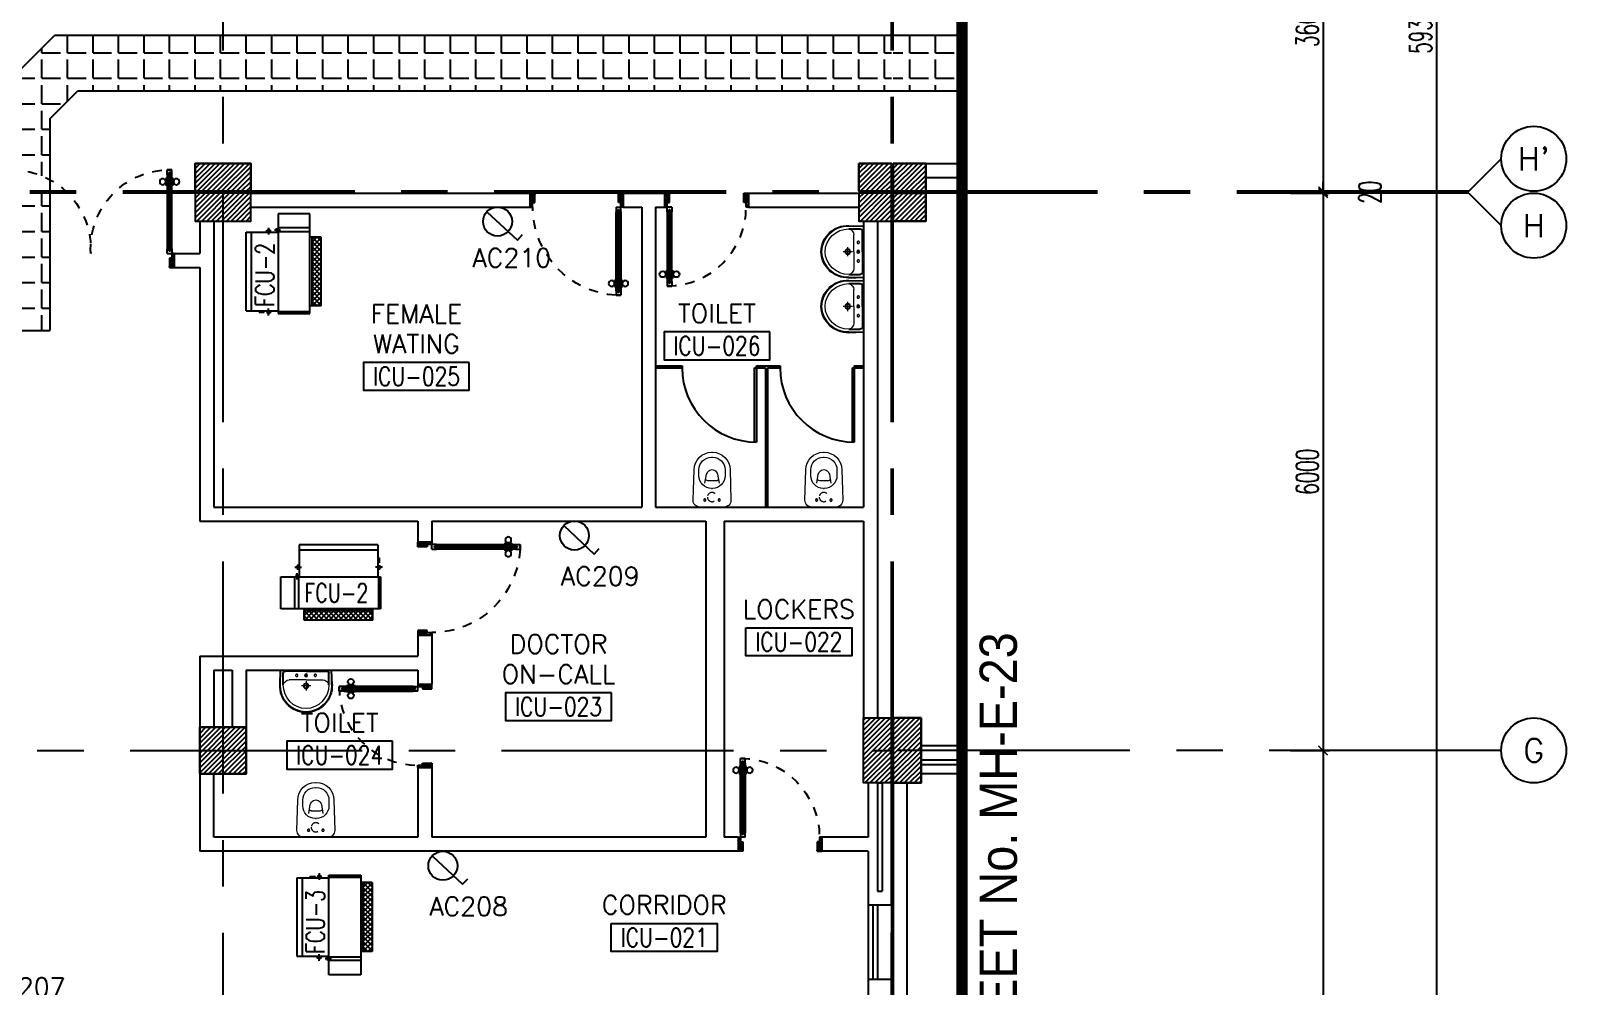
# Model space of a CAD drawing. Extents: x -0.4 to 91.9, y -1.1 to 78.4.
# Drawn here: x 75.32 to 91.86, y 24.81 to 35.1 of the extents above; entities that cross this region are included whole.
import ezdxf
from ezdxf.enums import TextEntityAlignment as Align

# ---------------------------------------------------------------- set-up
doc = ezdxf.new("R2010")
doc.units = 0
doc.header["$MEASUREMENT"] = 0
doc.header["$PDMODE"] = 34
for name, pattern in [('CENTER2', [1.125, 0.75, -0.125, 0.125, -0.125]), ('CENTERX2', [4, 2.5, -0.5, 0.5, -0.5]), ('DASHED', [0.75, 0.5, -0.25]), ('HIDDEN', [0.375, 0.25, -0.125]), ('HIDDEN2', [0.1875, 0.125, -0.0625])]:
    doc.linetypes.add(name, pattern=pattern)
doc.layers.get('0').update_dxf_attribs({"color": 11, "linetype": 'CONTINUOUS'})
doc.layers.get('DEFPOINTS').update_dxf_attribs({"color": 11, "linetype": 'CONTINUOUS'})
for name, color, linetype in [('AX-CR', 11, 'CONTINUOUS'), ('AX-DIM', 11, 'CONTINUOUS'), ('AX-TXT', 11, 'CONTINUOUS'), ('AXES', 11, 'CENTERX2'), ('COL', 11, 'CONTINUOUS'), ('DOOR', 11, 'CONTINUOUS'), ('E-SOCKETS', 4, 'CONTINUOUS'), ('E-TRAY', 2, 'CONTINUOUS'), ('ELEV', 11, 'CONTINUOUS'), ('FCU', 7, 'CONTINUOUS'), ('FIX', 11, 'CONTINUOUS'), ('HAT', 11, 'CONTINUOUS'), ('INSUL', 11, 'CONTINUOUS'), ('PART', 11, 'CONTINUOUS'), ('RM-BOX', 11, 'CONTINUOUS'), ('RM-NAME', 11, 'CONTINUOUS'), ('RM-NO', 11, 'CONTINUOUS'), ('ROOF', 11, 'CONTINUOUS'), ('TEXTN', 2, 'CONTINUOUS'), ('TXT1', 11, 'CONTINUOUS'), ('WALL', 11, 'CONTINUOUS'), ('WIN', 11, 'CONTINUOUS')]:
    doc.layers.add(name, color=color, linetype=linetype)
doc.styles.add('ROMANS', font='ROMANS.shx', dxfattribs={"width": 0.6})
doc.styles.add('TTXT', font='swisse.ttf', dxfattribs={"width": 0.6})
doc.dimstyles.new('STANDARD in', dxfattribs={"dimtxt": 0.24, "dimasz": 0.1, "dimexe": 0.07, "dimexo": 0.05, "dimgap": 0.05, "dimtad": 1, "dimdec": 0, "dimlfac": 1000, "dimzin": 0, "dimdsep": 46, "dimtxsty": 'ROMANS', "dimblk": 'ARCHTICK', "dimcen": 0.05, "dimdle": 0.05, "dimclrd": 7, "dimclre": 7, "dimclrt": 2, "dimadec": 0, "dimazin": 0, "dimtfac": 1, "dimtdec": 0, "dimtmove": 2, "dimatfit": 3, "dimldrblk": 'ARCHTICK', "dimfxl": 0, "dimtolj": 1, "dimtzin": 0, "dimarcsym": 0})

# ---------------------------------------------------------------- blocks, each defined once
blk = doc.blocks.new('RM1')
at = {"layer": 'RM-BOX'}
blk.add_lwpolyline([(570, -200), (-570, -200), (-570, -500), (570, -500)], close=True, dxfattribs=at)
at = {"layer": 'RM-NAME', "style": 'ROMANS'}
for tag, p in [('ROOMNAME1', (0, 324)), ('ROOMNAME2', (0, 0))]:
    blk.add_attdef(tag, text='', height=200, dxfattribs=at).set_placement(p, align=Align.MIDDLE)
at = {"layer": 'RM-NO', "style": 'ROMANS', "width": 0.8}
blk.add_attdef('ROOMNO', text='', height=200, dxfattribs=at).set_placement((0, -350), align=Align.MIDDLE)
blk = doc.blocks.new('_ARCHTICK')
at = {"color": 0, "linetype": 'ByBlock', "const_width": 0.15}
blk.add_lwpolyline([(-0.5, -0.5), (0.5, 0.5)], dxfattribs=at)
blk = doc.blocks.new('*D143')
at = {"layer": 'AX-DIM', "color": 7, "lineweight": -2, "ltscale": 0.3}
for p, q in [((90.46, 64.87), (90.46, 5.45)), ((88.617, 64.82), (90.53, 64.82)), ((86.18, 5.5), (90.53, 5.5))]:
    blk.add_line(p, q, dxfattribs=at)
at = {"layer": 'DEFPOINTS', "color": 0, "ltscale": 0.3}
for p in [(88.567, 64.82), (86.13, 5.5), (90.46, 5.5)]:
    blk.add_point(p, dxfattribs=at)
at = {"layer": 'AX-DIM', "color": 7, "lineweight": -2, "ltscale": 0.3, "xscale": 0.1, "yscale": 0.1, "zscale": 0.1}
for p, rotation in [((90.46, 64.82), 90), ((90.46, 5.5), 270)]:
    blk.add_blockref('_ARCHTICK', p, dxfattribs=dict(at, rotation=rotation))
at = {"layer": 'AX-DIM', "color": 2, "ltscale": 0.3, "insert": (90.29, 35.16), "char_height": 0.24, "attachment_point": 5, "rotation": 90, "style": 'ROMANS'}
blk.add_mtext('\\A1;59320', dxfattribs=at)
blk = doc.blocks.new('*D137')
at = {"layer": 'AX-DIM', "color": 7, "lineweight": -2, "ltscale": 0.3}
for p, q in [((88.89, 27.35), (89.31, 27.35)), ((89.24, 27.4), (89.24, 20.1)), ((88.89, 20.15), (89.31, 20.15))]:
    blk.add_line(p, q, dxfattribs=at)
at = {"layer": 'DEFPOINTS', "color": 0, "ltscale": 0.3}
for p in [(88.84, 27.35), (88.84, 20.15), (89.24, 20.15)]:
    blk.add_point(p, dxfattribs=at)
at = {"layer": 'AX-DIM', "color": 7, "lineweight": -2, "ltscale": 0.3, "xscale": 0.1, "yscale": 0.1, "zscale": 0.1}
for p, rotation in [((89.24, 27.35), 90), ((89.24, 20.15), 270)]:
    blk.add_blockref('_ARCHTICK', p, dxfattribs=dict(at, rotation=rotation))
at = {"layer": 'AX-DIM', "color": 2, "ltscale": 0.3, "insert": (89.07, 23.75), "char_height": 0.24, "attachment_point": 5, "rotation": 90, "style": 'ROMANS'}
blk.add_mtext('\\A1;7200', dxfattribs=at)
blk = doc.blocks.new('AXR')
at = {"layer": 'AX-CR'}
blk.add_circle((350, 0), 350, dxfattribs=at)
at = {"layer": 'AX-TXT', "style": 'ROMANS'}
blk.add_attdef('AX', text='', height=250, dxfattribs=at).set_placement((350, 0), align=Align.MIDDLE)
blk = doc.blocks.new('*D134')
at = {"layer": 'AX-DIM', "color": 7, "lineweight": -2, "ltscale": 0.3}
for p, q in [((88.89, 36.97), (89.31, 36.97)), ((89.24, 37.02), (89.24, 33.32)), ((88.89, 33.37), (89.31, 33.37))]:
    blk.add_line(p, q, dxfattribs=at)
at = {"layer": 'DEFPOINTS', "color": 0, "ltscale": 0.3}
for p in [(88.84, 36.97), (88.84, 33.37), (89.24, 33.37)]:
    blk.add_point(p, dxfattribs=at)
at = {"layer": 'AX-DIM', "color": 7, "lineweight": -2, "ltscale": 0.3, "xscale": 0.1, "yscale": 0.1, "zscale": 0.1}
for p, rotation in [((89.24, 36.97), 90), ((89.24, 33.37), 270)]:
    blk.add_blockref('_ARCHTICK', p, dxfattribs=dict(at, rotation=rotation))
at = {"layer": 'AX-DIM', "color": 2, "ltscale": 0.3, "insert": (89.07, 35.17), "char_height": 0.24, "attachment_point": 5, "rotation": 90, "style": 'ROMANS'}
blk.add_mtext('\\A1;3600', dxfattribs=at)
blk = doc.blocks.new('*D133')
at = {"layer": 'AX-DIM', "color": 7, "lineweight": -2, "ltscale": 0.3}
for p, q in [((89.241, 33.37), (89.241, 33.47)), ((88.891, 33.37), (89.311, 33.37)), ((88.891, 33.35), (89.311, 33.35)), ((89.241, 33.37), (89.241, 33.35)), ((89.241, 33.35), (89.241, 33.25))]:
    blk.add_line(p, q, dxfattribs=at)
at = {"layer": 'DEFPOINTS', "color": 0, "ltscale": 0.3}
for p in [(88.841, 33.37), (88.841, 33.35), (89.241, 33.35)]:
    blk.add_point(p, dxfattribs=at)
at = {"layer": 'AX-DIM', "color": 7, "lineweight": -2, "ltscale": 0.3, "xscale": 0.1, "yscale": 0.1, "zscale": 0.1}
for p, rotation in [((89.241, 33.37), 270), ((89.241, 33.35), 90)]:
    blk.add_blockref('_ARCHTICK', p, dxfattribs=dict(at, rotation=rotation))
at = {"layer": 'AX-DIM', "color": 2, "ltscale": 0.3, "insert": (89.746, 33.36), "char_height": 0.24, "attachment_point": 5, "rotation": 90, "style": 'ROMANS'}
blk.add_mtext('\\A1;20', dxfattribs=at)
blk = doc.blocks.new('*D132')
at = {"layer": 'AX-DIM', "color": 7, "lineweight": -2, "ltscale": 0.3}
for p, q in [((88.89, 33.35), (89.31, 33.35)), ((89.24, 33.4), (89.24, 27.3)), ((88.89, 27.35), (89.31, 27.35))]:
    blk.add_line(p, q, dxfattribs=at)
at = {"layer": 'DEFPOINTS', "color": 0, "ltscale": 0.3}
for p in [(88.84, 33.35), (88.84, 27.35), (89.24, 27.35)]:
    blk.add_point(p, dxfattribs=at)
at = {"layer": 'AX-DIM', "color": 7, "lineweight": -2, "ltscale": 0.3, "xscale": 0.1, "yscale": 0.1, "zscale": 0.1}
for p, rotation in [((89.24, 33.35), 90), ((89.24, 27.35), 270)]:
    blk.add_blockref('_ARCHTICK', p, dxfattribs=dict(at, rotation=rotation))
at = {"layer": 'AX-DIM', "color": 2, "ltscale": 0.3, "insert": (89.07, 30.35), "char_height": 0.24, "attachment_point": 5, "rotation": 90, "style": 'ROMANS'}
blk.add_mtext('\\A1;6000', dxfattribs=at)
blk = doc.blocks.new('A$C272A55A0')
at = {"layer": 'DOOR', "color": 0, "linetype": 'ByBlock'}
for p, q in [((0, 900), (0, 1050)), ((50, 1050), (0, 1050)), ((50, 950), (50, 1050)), ((1750, 950), (1750, 1050)), ((1750, 1050), (1800, 1050)), ((1800, 1050), (1800, 900)), ((0, 900), (25, 900)), ((25, 950), (50, 950)), ((25, 900), (25, 950)), ((75, 900), (25, 900)), ((25, 850), (25, 900)), ((42, 850), (25, 850)), ((58, 870), (42, 870)), ((42, 870), (42, 850)), ((58, 850), (58, 870)), ((75, 850), (58, 850)), ((75, 900), (75, 850)), ((1725, 900), (1775, 900)), ((1725, 900), (1725, 850)), ((1725, 850), (1742, 850)), ((1742, 870), (1758, 870)), ((1742, 850), (1742, 870)), ((1775, 950), (1750, 950)), ((1758, 870), (1758, 850)), ((1758, 850), (1775, 850)), ((1775, 900), (1775, 950)), ((1800, 900), (1775, 900)), ((1775, 850), (1775, 900)), ((1725, 173), (1718, 173)), ((1718, 173), (1718, 83)), ((1775, 173), (1782, 173)), ((1782, 173), (1782, 83)), ((25, 50), (42, 50)), ((25, 50), (25, 0)), ((25, 0), (75, 0)), ((75, 0), (25, 0)), ((42, 50), (42, 30)), ((42, 30), (58, 30)), ((58, 50), (75, 50)), ((58, 50), (58, 30)), ((75, 50), (75, 0)), ((1718, 160), (1709, 160)), ((1709, 95), (1709, 160)), ((1718, 95), (1709, 95)), ((1718, 95), (1718, 160)), ((1725, 83), (1718, 83)), ((1742, 50), (1725, 50)), ((1725, 50), (1725, 0)), ((1775, 0), (1725, 0)), ((1725, 0), (1775, 0)), ((1742, 50), (1742, 30)), ((1758, 30), (1742, 30)), ((1775, 50), (1758, 50)), ((1758, 50), (1758, 30)), ((1775, 83), (1782, 83)), ((1775, 50), (1775, 0)), ((1782, 160), (1791, 160)), ((1782, 95), (1782, 160)), ((1782, 95), (1791, 95)), ((1791, 95), (1791, 160))]:
    blk.add_line(p, q, dxfattribs=at)
at = {"layer": 'DOOR', "color": 9, "linetype": 'ByBlock'}
for p, q in [((50, 1050), (0, 1010)), ((50, 1050), (0, 937)), ((50, 1050), (37, 950)), ((1750, 1050), (1800, 1010)), ((1750, 1050), (1800, 937)), ((1750, 1050), (1763, 950))]:
    blk.add_line(p, q, dxfattribs=at)
at = {"layer": 'DOOR', "linetype": 'ByBlock'}
for p, q in [((25, 850), (25, 50)), ((42, 850), (42, 50)), ((58, 850), (58, 50)), ((75, 50), (75, 850)), ((1725, 50), (1725, 850)), ((1742, 850), (1742, 50)), ((1758, 850), (1758, 50)), ((1775, 850), (1775, 50))]:
    blk.add_line(p, q, dxfattribs=at)
at = {"layer": 'DOOR', "color": 0, "linetype": 'ByBlock'}
for centre in [(1676, 128), (1824, 128)]:
    blk.add_circle(centre, 32.4, dxfattribs=at)
at = {"layer": 'DOOR', "color": 9, "linetype": 'ByBlock'}
for centre, radius, start, end in [((50, 1050), 54.4, 203.2074, 270), ((50, 1050), 74.4, 227.7764, 270), ((50, 1050), 34.4, 180, 270), ((50, 1050), 14.4, 180, 270), ((1750, 1050), 14.4, 270, 0), ((1750, 1050), 34.4, 270, 0), ((1750, 1050), 54.4, 270, 336.7926), ((1750, 1050), 74.4, 270, 312.2236), ((50, 1050), 94.4, 238.0182, 270), ((50, 1050), 114, 244.0838, 257.3774), ((50, 1050), 134, 248.1598, 259.28), ((50, 1050), 154, 251.1053, 256.2858), ((1750, 1050), 94.4, 270, 301.9818), ((1750, 1050), 114, 282.6226, 295.9162), ((1750, 1050), 134, 280.72, 291.8402), ((1750, 1050), 154, 283.7142, 288.8947)]:
    blk.add_arc(centre, radius, start, end, dxfattribs=at)
at = {"layer": 'DOOR', "linetype": 'HIDDEN', "ltscale": 0.5}
for centre, start, end in [((50, 851), 268.3174, 3.2965), ((1750, 851), 176.7035, 271.6826)]:
    blk.add_arc(centre, 851, start, end, dxfattribs=at)
at = {"layer": 'WALL', "linetype": 'ByBlock'}
blk.add_line((1800, 900), (1800, 1050), dxfattribs=at)
blk = doc.blocks.new('DOOR90')
at = {"layer": 'DOOR', "color": 0, "linetype": 'ByBlock'}
for p, q in [((-150, 0), (-150, -25)), ((-150, 0), (0, 0)), ((0, -50), (0, 0)), ((-1000, -25), (-1000, -75)), ((-1000, -75), (-1000, -25)), ((-950, -25), (-1000, -25)), ((-950, -75), (-1000, -75)), ((-970, -42), (-970, -58)), ((-950, -42), (-970, -42)), ((-950, -58), (-970, -58)), ((-950, -25), (-950, -42)), ((-950, -58), (-950, -75)), ((-918, -25), (-918, -18)), ((-828, -18), (-918, -18)), ((-918, -75), (-918, -82)), ((-828, -82), (-918, -82)), ((-905, -18), (-905, -9)), ((-905, -9), (-840, -9)), ((-905, -18), (-840, -18)), ((-905, -82), (-905, -91)), ((-905, -82), (-840, -82)), ((-905, -91), (-840, -91)), ((-840, -18), (-840, -9)), ((-840, -82), (-840, -91)), ((-828, -25), (-828, -18)), ((-828, -75), (-828, -82)), ((-200, -42), (-200, -25)), ((-200, -25), (-150, -25)), ((-180, -42), (-200, -42)), ((-200, -75), (-200, -58)), ((-200, -58), (-180, -58)), ((-150, -75), (-200, -75)), ((-180, -58), (-180, -42)), ((-150, -75), (-150, -25)), ((-150, -25), (-100, -25)), ((-100, -25), (-100, -50)), ((-100, -50), (0, -50)), ((-150, -900), (-150, -875)), ((-150, -875), (-100, -875)), ((0, -900), (-150, -900)), ((-150, -900), (0, -900)), ((-100, -850), (0, -850)), ((-100, -875), (-100, -850)), ((0, -850), (0, -900))]:
    blk.add_line(p, q, dxfattribs=at)
at = {"layer": 'DOOR', "color": 9, "linetype": 'ByBlock'}
for p, q in [((0, -50), (-114, 0)), ((0, -50), (-40, 0)), ((0, -50), (-100, -37)), ((0, -850), (-114, -900)), ((0, -850), (-100, -863)), ((0, -850), (-40, -900))]:
    blk.add_line(p, q, dxfattribs=at)
at = {"layer": 'DOOR', "linetype": 'ByBlock'}
for p, q in [((-200, -25), (-950, -25)), ((-200, -42), (-950, -42)), ((-200, -58), (-950, -58)), ((-950, -75), (-200, -75))]:
    blk.add_line(p, q, dxfattribs=at)
at = {"layer": 'DOOR', "color": 0, "linetype": 'ByBlock'}
for centre in [(-873, 24), (-873, -124)]:
    blk.add_circle(centre, 32.4, dxfattribs=at)
at = {"layer": 'DOOR', "color": 9, "linetype": 'ByBlock'}
for centre, radius, start, end in [((0, -50), 154, 161.1053, 166.2858), ((0, -50), 134, 158.1598, 169.28), ((0, -50), 94.4, 148.0182, 180), ((0, -50), 74.4, 137.7764, 180), ((0, -50), 114, 154.0838, 167.3774), ((0, -50), 54.4, 113.2074, 180), ((0, -50), 34.4, 90, 180), ((0, -50), 14.4, 90, 180), ((0, -850), 154, 193.7142, 198.8947), ((0, -850), 134, 190.72, 201.8402), ((0, -850), 94.4, 180, 211.9818), ((0, -850), 74.4, 180, 222.2236), ((0, -850), 54.4, 180, 246.7926), ((0, -850), 34.4, 180, 270), ((0, -850), 14.4, 180, 270)]:
    blk.add_arc(centre, radius, start, end, dxfattribs=at)
at = {"layer": 'DOOR', "linetype": 'HIDDEN', "ltscale": 0.5}
blk.add_arc((-150, -25), 850, 180, 270, dxfattribs=at)
blk = doc.blocks.new('*X28')
at = {"color": 0}
for p, q in [((215909, 139859), (216399, 140350)), ((215909, 139912), (216346, 140350)), ((215909, 139965), (216293, 140350)), ((215909, 140018), (216240, 140350)), ((215909, 140071), (216187, 140350)), ((215909, 140124), (216134, 140350)), ((215909, 140177), (216081, 140350)), ((215909, 140230), (216028, 140350)), ((215909, 140283), (215975, 140350)), ((215909, 140337), (215922, 140350)), ((215952, 139850), (216409, 140306)), ((216005, 139850), (216409, 140253)), ((216058, 139850), (216409, 140200)), ((216111, 139850), (216409, 140147)), ((216164, 139850), (216409, 140094)), ((216217, 139850), (216409, 140041)), ((216270, 139850), (216409, 139988)), ((216323, 139850), (216409, 139935)), ((216376, 139850), (216409, 139882))]:
    blk.add_line(p, q, dxfattribs=at)
blk = doc.blocks.new('COL50')
at = {"layer": 'COL'}
blk.add_lwpolyline([(-250, 250), (-250, -250), (250, -250), (250, 250)], close=True, dxfattribs=at)
blk = doc.blocks.new('C5')
at = {"layer": 'HAT', "linetype": 'ByBlock'}
h = blk.add_hatch(dxfattribs=at)
h.set_pattern_fill('ANSI31', color=256, scale=300, style=0)
h.set_pattern_definition([(45, (-223356.182, -51411.005), (-26.516504, 26.516504), [])])
h.paths.add_polyline_path([(300, 300), (0, 300), (0, 0), (300, 0)])
h.paths.add_polyline_path([(600, 300), (300, 300), (300, 0), (600, 0)])
at = {"layer": 'COL'}
blk.add_lwpolyline([(600, 300), (0, 300), (0, 0), (600, 0)], close=True, dxfattribs=at)
blk = doc.blocks.new('C7')
at = {"layer": 'HAT'}
h = blk.add_hatch(dxfattribs=at)
h.set_pattern_fill('ANSI31', color=256, scale=300, style=0)
h.set_pattern_definition([(45, (-248876.182, -51411.005), (-26.5165043, 26.5165043), [])])
h.paths.add_polyline_path([(350, 300), (250, 300), (0, 300), (0, 0), (350, 0)])
at = {"layer": 'COL'}
blk.add_lwpolyline([(0, 300), (0, 0), (350, 0), (350, 300)], close=True, dxfattribs=at)
blk = doc.blocks.new('C11')
at = {"layer": 'HAT'}
h = blk.add_hatch(dxfattribs=at)
h.set_pattern_fill('ANSI31', color=256, scale=300, style=0)
h.set_pattern_definition([(45, (-248556.182, -75061.005), (-26.5165043, 26.5165043), [])])
h.paths.add_polyline_path([(300, 700), (0, 700), (0, 350), (300, 350)])
h.paths.add_polyline_path([(300, 350), (0, 350), (0, 0), (300, 0)])
at = {"layer": 'COL'}
blk.add_lwpolyline([(300, 700), (300, 0), (0, 0), (0, 700)], close=True, dxfattribs=at)
blk = doc.blocks.new('C11D')
at = {"layer": 'COL', "linetype": 'ByBlock'}
for p in [(-320, 0), (0, 0)]:
    blk.add_blockref('C11', p, dxfattribs=at)
blk = doc.blocks.new('LAV1')
at = {"layer": 'FIX', "linetype": 'ByBlock', "ltscale": 0.3}
for p, q in [((-280, 210), (-275, 50)), ((-245, 210), (-245, 85)), ((245, 210), (245, 85)), ((280, 210), (275, 50)), ((0, 60), (-220, 60)), ((0, 60), (220, 60))]:
    blk.add_line(p, q, dxfattribs=at)
at = {"layer": 'FIX', "linetype": 'Continuous', "lineweight": 20}
for p, q in [((-275, 210), (-275, 50)), ((275, 210), (275, 50)), ((0, 50), (-275, 50)), ((0, 50), (-252, 50)), ((0, 155), (-181, 155)), ((0, 155), (181, 155)), ((0, 50), (252, 50)), ((0, 50), (275, 50))]:
    blk.add_line(p, q, dxfattribs=at)
at = {"layer": 'FIX', "linetype": 'DASHED', "lineweight": 20, "ltscale": 0.05}
for p, q in [((50, 220), (-50, 220)), ((0, 170), (0, 270)), ((0, 170), (0, 270))]:
    blk.add_line(p, q, dxfattribs=at)
at = {"layer": 'FIX', "lineweight": 20}
for p, q in [((16, 107), (-15, 107)), ((0, 92), (0, 123))]:
    blk.add_line(p, q, dxfattribs=at)
for centre, radius in [((0, 220), 29.5), ((0, 220), 22.5), ((0, 107), 15.5)]:
    blk.add_circle(centre, radius, dxfattribs=at)
at = {"layer": 'FIX', "linetype": 'HIDDEN', "lineweight": 20, "ltscale": 0.05}
for centre in [(-100, 107), (100, 107)]:
    blk.add_circle(centre, 12.4, dxfattribs=at)
at = {"layer": 'FIX', "linetype": 'ByBlock', "ltscale": 0.3}
for centre, radius, start, end in [((7, 220), 287, 91.3776, 182.0064), ((-7, 220), 287, 357.9936, 88.6224), ((-220, 85), 24.9, 179.7021, 269.9486), ((220, 85), 24.9, 270.0514, 0.2979)]:
    blk.add_arc(centre, radius, start, end, dxfattribs=at)
at = {"layer": 'FIX', "linetype": 'Continuous', "lineweight": 20}
for centre, radius, start, end in [((8, 217), 283, 91.6988, 181.351), ((-8, 217), 283, 358.649, 88.3012), ((8, 212), 253, 91.7328, 180.4884), ((-8, 212), 253, 359.5116, 88.2672), ((-179, 222), 66.9, 190.2006, 268.0786), ((179, 222), 66.9, 271.9214, 349.7994)]:
    blk.add_arc(centre, radius, start, end, dxfattribs=at)
blk = doc.blocks.new('WC1')
at = {"layer": 'FIX', "lineweight": 20}
for p, q in [((-210, 204), (-538, 194)), ((-727, 5), (-727, -5)), ((-674, 5), (-674, -5)), ((-534, 24), (-540, 0)), ((-540, 0), (-534, -24)), ((-475, 141), (-538, 141)), ((-395, 76), (-490, 60)), ((-339, 5), (-339, -5)), ((-538, -141), (-475, -141)), ((-490, -60), (-395, -76)), ((-538, -194), (-210, -204))]:
    blk.add_line(p, q, dxfattribs=at)
at = {"layer": 'FIX', "linetype": 'Continuous', "lineweight": 20}
blk.add_line((-420, -47), (-420, 45), dxfattribs=at)
at = {"layer": 'FIX', "lineweight": 20}
blk.add_lwpolyline([(-213, -204), (-210, -204, 0.414214), (-137, -131), (-137, 0), (-137, 131, 0.414214), (-210, 204)], format="xyb", dxfattribs=at)
at = {"layer": 'FIX', "linetype": 'HIDDEN2', "lineweight": 20, "ltscale": 0.3}
blk.add_circle((-245, 0), 49.8, dxfattribs=at)
at = {"layer": 'FIX', "linetype": 'HIDDEN', "lineweight": 20, "ltscale": 0.05}
for centre in [(-213, 78), (-213, -77)]:
    blk.add_circle(centre, 11.6, dxfattribs=at)
at = {"layer": 'FIX', "lineweight": 20}
for centre, radius, start, end in [((-538, 5), 189, 90, 180), ((-538, 5), 136, 90, 180), ((-473, -7), 68.2, 128.9242, 152.8468), ((-464, -18), 82, 108.496, 128.9242), ((-475, 5), 136, 360, 90), ((-538, -5), 189, 180, 270), ((-538, -5), 136, 180, 270), ((-473, 7), 68.2, 207.1532, 231.0758), ((-464, 18), 82, 231.0758, 251.504), ((-475, -5), 136, 270, 0)]:
    blk.add_arc(centre, radius, start, end, dxfattribs=at)
at = {"layer": 'FIX', "linetype": 'Continuous', "lineweight": 20}
for centre, start, end in [((-443, 46), 357.6662, 91.6121), ((-442, -46), 268.3879, 2.3338)]:
    blk.add_arc(centre, 22.3, start, end, dxfattribs=at)
blk = doc.blocks.new('DOOR-10')
at = {"layer": 'DOOR', "color": 0, "linetype": 'ByBlock'}
for p, q in [((-83, 1005), (-92, 1005)), ((-92, 1005), (-92, 940)), ((-76, 1018), (-83, 1018)), ((-83, 928), (-83, 1018)), ((-83, 1005), (-83, 940)), ((-26, 1100), (-76, 1100)), ((-76, 1100), (-26, 1100)), ((-76, 1050), (-76, 1100)), ((-59, 1050), (-76, 1050)), ((-43, 1070), (-59, 1070)), ((-59, 1050), (-59, 1070)), ((-43, 1050), (-43, 1070)), ((-26, 1050), (-43, 1050)), ((-26, 1050), (-26, 1100)), ((-26, 1018), (-18, 1018)), ((-18, 928), (-18, 1018)), ((-18, 1005), (-9, 1005)), ((-18, 1005), (-18, 940)), ((-9, 1005), (-9, 940)), ((-83, 940), (-92, 940)), ((-76, 928), (-83, 928)), ((-26, 928), (-18, 928)), ((-18, 940), (-9, 940)), ((-76, 200), (-59, 200)), ((-76, 150), (-76, 200)), ((-59, 200), (-59, 180)), ((-59, 180), (-43, 180)), ((-43, 200), (-26, 200)), ((-43, 180), (-43, 200)), ((-26, 200), (-26, 150)), ((-1001, 0), (-1001, 150)), ((-1001, 150), (-976, 150)), ((-1001, 150), (-1001, 0)), ((-951, 0), (-1001, 0)), ((-976, 150), (-976, 100)), ((-976, 100), (-951, 100)), ((-951, 100), (-951, 0)), ((-76, 150), (-26, 150)), ((-51, 100), (-51, 0)), ((-26, 100), (-51, 100)), ((-51, 0), (-1, 0)), ((-1, 150), (-26, 150)), ((-26, 150), (-26, 100))]:
    blk.add_line(p, q, dxfattribs=at)
at = {"layer": 'DOOR', "linetype": 'ByBlock'}
for p, q in [((-76, 1050), (-76, 200)), ((-59, 200), (-59, 1050)), ((-43, 200), (-43, 1050)), ((-26, 200), (-26, 1050))]:
    blk.add_line(p, q, dxfattribs=at)
at = {"layer": 'DOOR', "color": 9, "linetype": 'ByBlock'}
for p, q in [((-951, 0), (-1001, 114)), ((-951, 0), (-1001, 40)), ((-951, 0), (-964, 100)), ((-51, 0), (-1, 114)), ((-51, 0), (-37, 100)), ((-51, 0), (-1, 40)), ((-1, 0), (-1, 150))]:
    blk.add_line(p, q, dxfattribs=at)
at = {"layer": 'DOOR', "color": 0, "linetype": 'ByBlock'}
for centre in [(-124, 973), (23, 973)]:
    blk.add_circle(centre, 32.4, dxfattribs=at)
at = {"layer": 'DOOR', "linetype": 'HIDDEN', "ltscale": 0.5}
blk.add_arc((-23, 149), 952, 93.1482, 179.9482, dxfattribs=at)
at = {"layer": 'DOOR', "color": 9, "linetype": 'ByBlock'}
for centre, radius, start, end in [((-951, 0), 154, 103.7142, 108.8947), ((-951, 0), 134, 100.72, 111.8402), ((-951, 0), 94.4, 90, 121.9818), ((-951, 0), 74.4, 90, 132.2236), ((-951, 0), 54.4, 90, 156.7926), ((-951, 0), 34.4, 90, 180), ((-951, 0), 14.4, 90, 180), ((-51, 0), 94.4, 58.0182, 90), ((-51, 0), 74.4, 47.7764, 90), ((-51, 0), 54.4, 23.2074, 90), ((-51, 0), 34.4, 0, 90), ((-51, 0), 14.4, 0, 90), ((-51, 0), 134, 68.1598, 79.28), ((-51, 0), 114, 64.0838, 77.3774), ((-51, 0), 154, 71.1053, 76.2858)]:
    blk.add_arc(centre, radius, start, end, dxfattribs=at)
blk = doc.blocks.new('*X190')
at = {"color": 0}
for p, q in [((16890, -2467), (16943, -2414)), ((16890, -2520), (16990, -2420)), ((16990, -2565), (16890, -2465)), ((16890, -2573), (16990, -2473)), ((16990, -2512), (16892, -2414)), ((16990, -2459), (16945, -2414)), ((16990, -2619), (16890, -2519)), ((16890, -2626), (16990, -2526)), ((16990, -2672), (16890, -2572)), ((16890, -2679), (16990, -2579)), ((16990, -2725), (16890, -2625)), ((16890, -2732), (16990, -2632)), ((16990, -2778), (16890, -2678)), ((16890, -2785), (16990, -2685)), ((16990, -2831), (16890, -2731)), ((16890, -2838), (16990, -2738)), ((16990, -2884), (16890, -2784)), ((16890, -2891), (16990, -2791)), ((16990, -2937), (16890, -2837)), ((16890, -2944), (16990, -2844)), ((16990, -2990), (16890, -2890)), ((16890, -2997), (16990, -2897)), ((16990, -3043), (16890, -2943)), ((16890, -3050), (16990, -2950)), ((16990, -3096), (16890, -2996)), ((16890, -3103), (16990, -3003)), ((16990, -3149), (16890, -3049)), ((16944, -3155), (16890, -3102)), ((16892, -3155), (16990, -3056)), ((16945, -3155), (16990, -3109))]:
    blk.add_line(p, q, dxfattribs=at)
blk = doc.blocks.new('WHE06')
at = {"color": 2}
for p, q in [((689, 621), (346, 621)), ((346, 621), (346, 469)), ((689, 469), (689, 621)), ((60, -422), (60, 422)), ((212, 437), (269, 437)), ((232, 452), (232, 422)), ((232, 452), (252, 452)), ((242, 472), (242, 399)), ((252, 452), (252, 422)), ((305, 448), (373, 448)), ((321, 458), (321, 438)), ((321, 458), (346, 458)), ((321, 438), (346, 438)), ((346, 430), (689, 430)), ((811, 371), (689, 371)), ((711, -371), (711, 371)), ((811, -371), (811, 371)), ((142, -437), (142, -422)), ((142, -437), (197, -437)), ((197, -437), (197, -422)), ((221, -437), (269, -437)), ((232, -452), (232, -422)), ((232, -452), (252, -452)), ((242, -472), (242, -399)), ((252, -452), (252, -422)), ((346, -430), (689, -430)), ((811, -371), (689, -371))]:
    blk.add_line(p, q, dxfattribs=at)
at = {"color": 6}
for p, q in [((0, -422), (0, 422)), ((0, 422), (346, 422)), ((346, 469), (346, -451)), ((689, 469), (346, 469)), ((689, -451), (689, 469)), ((0, -422), (346, -422)), ((346, -451), (689, -451))]:
    blk.add_line(p, q, dxfattribs=at)
at = {"color": 2}
blk.add_blockref('*X190', (-16179, 2784), dxfattribs=at)
blk = doc.blocks.new('*X210')
at = {"color": 0}
for p, q in [((16890, -2467), (16943, -2414)), ((16890, -2520), (16990, -2420)), ((16990, -2565), (16890, -2465)), ((16890, -2573), (16990, -2473)), ((16990, -2512), (16892, -2414)), ((16990, -2459), (16945, -2414)), ((16990, -2619), (16890, -2519)), ((16890, -2626), (16990, -2526)), ((16990, -2672), (16890, -2572)), ((16890, -2679), (16990, -2579)), ((16990, -2725), (16890, -2625)), ((16890, -2732), (16990, -2632)), ((16990, -2778), (16890, -2678)), ((16890, -2785), (16990, -2685)), ((16990, -2831), (16890, -2731)), ((16890, -2838), (16990, -2738)), ((16990, -2884), (16890, -2784)), ((16890, -2891), (16990, -2791)), ((16990, -2937), (16890, -2837)), ((16890, -2944), (16990, -2844)), ((16990, -2990), (16890, -2890)), ((16890, -2997), (16990, -2897)), ((16990, -3043), (16890, -2943)), ((16890, -3050), (16990, -2950)), ((16990, -3096), (16890, -2996)), ((16890, -3103), (16990, -3003)), ((16990, -3149), (16890, -3049)), ((16944, -3155), (16890, -3102)), ((16892, -3155), (16990, -3056)), ((16945, -3155), (16990, -3109))]:
    blk.add_line(p, q, dxfattribs=at)

msp = doc.modelspace()

# ---------------------------------------------------------------- hatches: boundary and pattern name
at = {"layer": 'HAT', "linetype": 'ByBlock'}
h = msp.add_hatch(dxfattribs=at)
h.set_pattern_fill('ANGLE', color=256, style=0)
h.set_pattern_definition([(0, (-275968.1855, -57293.01293), (0, 0.275), [0.2, -0.075]), (90, (-275968.1855, -57293.01293), (-0.275, 2e-17), [0.2, -0.075])])
h.paths.add_polyline_path([(84.59, 34.4506), (84.59, 35.0506), (77.39, 35.0506), (77.39, 34.4506)])
h.paths.add_polyline_path([(84.61, 34.4506), (85.3496, 34.4506), (85.3496, 35.0506), (84.61, 35.0506)])
h.paths.add_polyline_path([(77.39, 34.4506), (77.39, 35.0506), (75.5776, 35.0506), (74.9262, 34.3992), (74.9262, 33.37), (75.09, 33.37), (75.09, 33.55), (75.09, 33.6, -0.134134), (75.5262, 33.4945), (75.5262, 34.1506), (75.8262, 34.4506)])
h.paths.add_polyline_path([(75.5262, 33.35), (75.14, 33.35), (75.14, 32.75), (75.14, 32.7), (75.09, 32.7), (75.09, 32.65), (75.115, 32.65), (75.115, 32.55), (75.065, 32.55), (74.9262, 32.55), (74.9262, 31.8728), (75.5262, 31.8728)])
h.paths.add_polyline_path([(74.9262, 32.7), (75.065, 32.7), (75.09, 32.7), (75.09, 32.75), (75.09, 33.35), (74.9262, 33.35)], flags=16)

# ---------------------------------------------------------------- linework, layer by layer
at = {"layer": 'AXES'}
for p, q in [((84.59, -1.1143), (84.59, 77.3484)), ((84.61, -1.1143), (84.61, 77.3484)), ((77.39, -1.1143), (77.39, 59.47)), ((90.8096, 33.37), (91.1596, 33.72)), ((90.8096, 33.37), (73.79, 33.37)), ((90.8096, 33.35), (73.79, 33.35)), ((90.8096, 33.35), (91.1596, 33)), ((68.39, 27.35), (84.59, 27.35)), ((91.1596, 27.35), (84.34, 27.35))]:
    msp.add_line(p, q, dxfattribs=at)
at = {"layer": 'E-SOCKETS'}
for p, q in [((80.2329, 33.1502), (80.5608, 32.845)), ((80.5608, 32.845), (80.6152, 32.9036)), ((81.0612, 29.7702), (81.3891, 29.465)), ((81.3891, 29.465), (81.4436, 29.5236)), ((79.6437, 26.2152), (79.9715, 25.91)), ((79.9715, 25.91), (80.026, 25.9686))]:
    msp.add_line(p, q, dxfattribs=at)
for centre in [(80.3473, 33.0437), (81.1756, 29.6638), (79.7581, 26.1087)]:
    msp.add_circle(centre, 0.1562, dxfattribs=at)
at = {"layer": 'E-TRAY', "color": 4}
for p, q in [((74.9262, 34.3992), (75.5776, 35.0506)), ((75.5776, 35.0506), (85.3496, 35.0506)), ((75.5262, 34.1506), (75.8262, 34.4506)), ((75.8262, 34.4506), (85.3496, 34.4506)), ((75.5262, 34.1506), (75.5262, 31.8728)), ((74.9262, 31.8728), (75.5262, 31.8728))]:
    msp.add_line(p, q, dxfattribs=at)
at = {"layer": 'ELEV', "linetype": 'CENTER2', "const_width": 0.12}
msp.add_lwpolyline([(85.3496, 3.7939), (85.3496, 67.6321)], dxfattribs=at)
at = {"layer": 'FCU', "color": 6}
for p, q in [((79.0567, 29.5652), (78.2122, 29.5652)), ((78.2122, 29.5652), (78.2122, 29.2191)), ((79.0567, 29.5652), (79.0567, 29.2191)), ((78.1653, 29.2191), (79.0853, 29.2191)), ((78.1653, 28.8762), (78.1653, 29.2191)), ((79.0853, 29.2191), (79.0853, 28.8762)), ((79.0853, 28.8762), (78.1653, 28.8762))]:
    msp.add_line(p, q, dxfattribs=at)
at = {"layer": 'FCU', "color": 3}
for p, q in [((79.0567, 29.5048), (78.2122, 29.5048)), ((78.1623, 29.3231), (78.235, 29.3231)), ((78.1822, 29.3331), (78.2122, 29.3331)), ((78.1822, 29.3331), (78.1822, 29.3131)), ((78.1822, 29.3131), (78.2122, 29.3131)), ((78.1972, 29.3529), (78.1972, 29.2961)), ((79.1066, 29.3231), (79.0339, 29.3231)), ((79.0717, 29.4235), (79.0567, 29.4235)), ((79.0717, 29.3686), (79.0567, 29.3686)), ((79.0867, 29.3331), (79.0567, 29.3331)), ((79.0867, 29.3131), (79.0567, 29.3131)), ((79.0717, 29.4235), (79.0717, 29.3686)), ((79.0717, 29.3438), (79.0717, 29.2961)), ((79.0867, 29.3331), (79.0867, 29.3131)), ((78.0129, 28.8762), (78.0129, 29.2191)), ((78.0129, 29.2191), (78.1653, 29.2191)), ((78.1768, 29.2441), (78.1968, 29.2441)), ((78.1768, 29.2441), (78.1768, 29.2191)), ((78.1868, 29.2602), (78.1868, 29.1919)), ((78.1968, 29.2441), (78.1968, 29.2191)), ((78.204, 29.2191), (78.204, 28.8762)), ((79.0649, 29.2191), (79.0649, 28.8762)), ((78.1653, 28.8762), (78.0129, 28.8762)), ((78.2638, 28.754), (78.2638, 28.8762)), ((79.0051, 28.854), (78.2638, 28.854)), ((79.0051, 28.754), (79.0051, 28.8762)), ((79.0051, 28.754), (78.2638, 28.754))]:
    msp.add_line(p, q, dxfattribs=at)
at = {"layer": 'INSUL'}
for p, q in [((84.91, 27.25), (85.3092, 27.25)), ((84.91, 27.2), (85.3092, 27.2)), ((84.44, 26.997), (84.44, 25.8364)), ((84.443, 27), (84.487, 27)), ((84.49, 26.997), (84.49, 25.8364)), ((84.44, 25.8364), (84.49, 25.8364))]:
    msp.add_line(p, q, dxfattribs=at)
for centre, start, end in [((84.443, 26.997), 90, 180), ((84.487, 26.997), 360, 90)]:
    msp.add_arc(centre, 0.003, start, end, dxfattribs=at)
at = {"layer": 'PART', "linetype": 'ByBlock'}
for p, q in [((82.05, 31.49), (82.335, 31.49)), ((82.05, 31.47), (82.335, 31.47)), ((82.335, 31.49), (82.335, 31.47)), ((83.115, 30.67), (83.115, 31.47)), ((83.115, 31.47), (83.135, 31.47)), ((83.135, 31.49), (83.135, 31.47)), ((83.135, 31.49), (83.39, 31.49)), ((83.135, 31.47), (83.135, 31.49)), ((83.135, 31.47), (83.235, 31.47)), ((83.135, 31.47), (83.135, 30.67)), ((83.235, 31.47), (83.235, 29.97)), ((83.255, 31.47), (83.255, 29.97)), ((83.255, 31.47), (83.39, 31.47)), ((83.39, 31.49), (83.39, 31.47)), ((84.17, 30.67), (84.17, 31.47)), ((84.17, 31.47), (84.19, 31.47)), ((84.17, 31.47), (84.29, 31.47)), ((84.19, 31.49), (84.19, 31.47)), ((84.19, 31.49), (84.29, 31.49)), ((84.19, 31.47), (84.19, 30.67)), ((83.135, 30.67), (83.115, 30.67)), ((84.19, 30.67), (84.17, 30.67))]:
    msp.add_line(p, q, dxfattribs=at)
for centre in [(83.135, 31.47), (84.19, 31.47)]:
    msp.add_arc(centre, 0.8, 180, 270, dxfattribs=at)
at = {"layer": 'ROOF'}
for p, q in [((84.61, 27.1), (84.61, 15.45)), ((84.76, 15.55), (84.76, 27))]:
    msp.add_line(p, q, dxfattribs=at)
at = {"layer": 'WALL', "linetype": 'ByBlock'}
for p, q in [((84.59, 33.62), (84.59, 33.1)), ((77.69, 33.35), (80.7, 33.35)), ((80.7, 33.35), (80.7, 33.2)), ((81.7, 33.35), (81.7, 33.2)), ((81.7, 33.35), (82.15, 33.35)), ((82.15, 33.2), (82.15, 33.35)), ((83.05, 33.2), (83.05, 33.35)), ((83.05, 33.35), (84.24, 33.35)), ((77.69, 33.2), (80.7, 33.2)), ((81.7, 33.2), (81.9, 33.2)), ((81.9, 33.2), (81.9, 29.97)), ((82.05, 33.2), (82.05, 33.05)), ((82.05, 33.2), (82.15, 33.2)), ((82.05, 33.2), (82.15, 33.2)), ((82.05, 33.2), (82.05, 29.97)), ((83.05, 33.2), (84.24, 33.2)), ((83.05, 33.2), (84.24, 33.2)), ((77.14, 33.05), (77.14, 32.7)), ((77.29, 33.05), (77.29, 29.97)), ((84.29, 33.05), (84.29, 29.97)), ((84.44, 33.05), (84.44, 27.7)), ((76.865, 32.55), (76.865, 32.7)), ((77.14, 32.55), (77.14, 29.82)), ((77.29, 29.97), (81.9, 29.97)), ((82.05, 29.97), (84.29, 29.97)), ((77.14, 29.82), (79.49, 29.82)), ((79.49, 29.82), (79.49, 29.5925)), ((79.64, 29.82), (79.64, 29.5925)), ((79.64, 29.82), (82.59, 29.82)), ((82.59, 29.82), (82.59, 26.415)), ((82.79, 29.82), (82.79, 26.415)), ((82.79, 29.82), (84.29, 29.82)), ((84.29, 29.82), (84.29, 27.7)), ((79.64, 29.5925), (79.49, 29.5925)), ((79.64, 28.5925), (79.49, 28.5925)), ((79.49, 28.5925), (79.49, 28.365)), ((79.64, 28.5925), (79.64, 28.365)), ((77.14, 28.365), (77.14, 26.265)), ((77.14, 28.365), (79.49, 28.365)), ((79.64, 28.365), (79.64, 28.065)), ((77.29, 28.215), (77.29, 27.6)), ((77.29, 28.215), (77.49, 28.215)), ((77.49, 28.215), (77.49, 27.6)), ((77.64, 28.215), (79.49, 28.215)), ((77.64, 28.215), (77.64, 27.6)), ((79.49, 28.215), (79.49, 28.065)), ((79.49, 28.065), (79.64, 28.065)), ((79.49, 27.165), (79.64, 27.165)), ((79.49, 27.165), (79.49, 26.415)), ((79.64, 27.165), (79.64, 26.415)), ((77.29, 26.415), (77.29, 27.1)), ((84.34, 27), (84.34, 26.415)), ((84.59, 25.6864), (84.59, 27.1)), ((79.49, 26.415), (77.29, 26.415)), ((82.59, 26.415), (79.64, 26.415)), ((82.94, 26.415), (82.79, 26.415)), ((82.94, 26.415), (82.94, 26.265)), ((84.34, 26.415), (83.84, 26.415)), ((83.84, 26.415), (83.84, 26.265)), ((82.94, 26.265), (77.14, 26.265)), ((84.34, 26.265), (83.84, 26.265)), ((84.34, 26.265), (84.34, 25.6864)), ((84.34, 25.6864), (84.59, 25.6864)), ((84.34, 24.8864), (84.59, 24.8864)), ((84.34, 24.8864), (84.34, 24.265)), ((84.59, 24.8864), (84.59, 22.9276))]:
    msp.add_line(p, q, dxfattribs=at)
at = {"layer": 'WALL'}
for p, q in [((84.96, 33.67), (85.3092, 33.67)), ((84.96, 33.52), (85.3092, 33.52)), ((76.865, 32.7), (77.14, 32.7)), ((76.865, 32.55), (77.14, 32.55)), ((85.3092, 27.4), (84.91, 27.4)), ((85.3092, 27.0988), (84.91, 27.0988))]:
    msp.add_line(p, q, dxfattribs=at)
at = {"layer": 'WALL', "linetype": 'ByBlock', "ltscale": 0.3}
for points in [[(77.09, 33.67), (77.69, 33.67), (77.69, 33.37), (77.09, 33.37)], [(84.24, 33.67), (84.59, 33.67), (84.59, 33.37), (84.24, 33.37)], [(84.61, 33.67), (84.96, 33.67), (84.96, 33.37), (84.61, 33.37)], [(77.69, 33.35), (77.09, 33.35), (77.09, 33.05), (77.69, 33.05)], [(84.24, 33.05), (84.59, 33.05), (84.59, 33.35), (84.24, 33.35)], [(84.61, 33.35), (84.96, 33.35), (84.96, 33.05), (84.61, 33.05)], [(84.29, 27.7), (84.59, 27.7), (84.59, 27), (84.29, 27)], [(84.91, 27.7), (84.61, 27.7), (84.61, 27), (84.91, 27)], [(77.64, 27.6), (77.14, 27.6), (77.14, 27.1), (77.64, 27.1)]]:
    msp.add_lwpolyline(points, close=True, dxfattribs=at)
at = {"layer": 'WIN'}
for p, q in [((84.34, 25.6864), (84.34, 24.8864)), ((84.39, 25.6864), (84.39, 24.8864)), ((84.44, 25.6864), (84.44, 24.8864)), ((84.59, 25.6864), (84.59, 24.8864))]:
    msp.add_line(p, q, dxfattribs=at)

# ---------------------------------------------------------------- block references
at = {"layer": 'AXES', "xscale": 0.001, "yscale": 0.001, "zscale": 0.001}
for p, values in [((91.1596, 33.72), {'AX': "H'"}), ((91.1596, 33), {'AX': 'H'}), ((91.1596, 27.35), {'AX': 'G'})]:
    msp.add_blockref('AXR', p, dxfattribs=at).add_auto_attribs(values)
at = {"layer": 'COL', "linetype": 'ByBlock', "xscale": 0.001, "yscale": 0.001, "zscale": 0.001}
for name, p in [('C5', (77.09, 33.37)), ('C7', (84.24, 33.37)), ('C7', (84.61, 33.37)), ('C5', (77.09, 33.05)), ('C7', (84.24, 33.05)), ('C7', (84.61, 33.05)), ('C11D', (84.61, 27))]:
    msp.add_blockref(name, p, dxfattribs=at)
at = {"layer": 'COL', "xscale": -0.001, "yscale": 0.001, "zscale": 0.001}
msp.add_blockref('COL50', (77.39, 27.35), dxfattribs=at)
at = {"layer": 'DOOR', "color": 0, "linetype": 'ByBlock', "yscale": 0.001, "zscale": 0.001}
for name, p, xscale, rotation in [('A$C272A55A0', (75.065, 33.6004), -0.001, 180), ('DOOR90', (82.15, 33.35), 0.001, 90), ('DOOR90', (82.94, 26.265), -0.001, 90)]:
    msp.add_blockref(name, p, dxfattribs=dict(at, xscale=xscale, rotation=rotation))
at = {"layer": 'DOOR', "color": 0, "linetype": 'ByBlock', "ltscale": 0.3, "xscale": -0.001, "yscale": 0.001, "zscale": 0.001}
for p, rotation in [((81.7007, 33.35), 180), ((79.49, 29.5932), 270)]:
    msp.add_blockref('DOOR-10', p, dxfattribs=dict(at, rotation=rotation))
at = {"layer": 'DOOR', "color": 0, "linetype": 'ByBlock', "xscale": 0.001, "yscale": 0.001, "zscale": 0.001}
msp.add_blockref('DOOR90', (79.64, 28.065), dxfattribs=at)
at = {"layer": 'FCU', "linetype": 'ByBlock', "xscale": 0.0009999871253967285, "yscale": 0.001000002026557922, "zscale": 0.001}
msp.add_blockref('WHE06', (77.6381, 32.5062), dxfattribs=at)
at = {"layer": 'FCU', "color": 11, "xscale": -0.001000002026557922, "yscale": 0.001000002026557922, "zscale": 0.001, "rotation": 90}
msp.add_blockref('*X210', (75.8502, 45.7444), dxfattribs=at)
at = {"layer": 'FCU', "linetype": 'ByBlock', "xscale": -0.0009999871253967285, "yscale": 0.001000002026557922, "zscale": 0.001, "rotation": 180}
msp.add_blockref('WHE06', (78.1844, 25.5573), dxfattribs=at)
at = {"layer": 'FIX', "xscale": -0.001, "yscale": 0.001, "zscale": 0.001}
for name, p, rotation in [('LAV1', (84.34, 32.7198), 90), ('LAV1', (84.34, 32.1308), 90), ('WC1', (82.6579, 29.833), 90), ('WC1', (83.8622, 29.833), 90), ('LAV1', (78.2844, 28.265), 180), ('WC1', (78.39, 26.278), 90)]:
    msp.add_blockref(name, p, dxfattribs=dict(at, rotation=rotation))
at = {"layer": 'HAT', "xscale": 0.001, "yscale": 0.001, "zscale": 0.001}
msp.add_blockref('*X28', (-138.7686, -112.7497), dxfattribs=at)
at = {"layer": 'RM-NAME', "xscale": 0.001, "yscale": 0.001, "zscale": 0.001}
for p, values in [((79.4733, 31.7276), {'ROOMNO': 'ICU-025', 'ROOMNAME2': 'WATING', 'ROOMNAME1': 'FEMALE'}), ((82.7104, 32.056), {'ROOMNO': 'ICU-026', 'ROOMNAME2': 'TOILET'}), ((81.004, 28.1717), {'ROOMNO': 'ICU-023', 'ROOMNAME2': 'ON-CALL', 'ROOMNAME1': 'DOCTOR'}), ((78.6463, 27.6491), {'ROOMNO': 'ICU-024', 'ROOMNAME2': 'TOILET'})]:
    msp.add_blockref('RM1', p, dxfattribs=at).add_auto_attribs(values)
at = {"layer": 'RM-NAME'}
ref = msp.add_blockref('RM1', (83.5922, 28.8703), dxfattribs=dict(at, xscale=-0.001, yscale=0.001, zscale=0.001))
ref.add_attrib('ROOMNO', 'ICU-022', dxfattribs={"layer": 'RM-NO', "height": 0.2, "style": 'ROMANS', "width": 0.8}).set_placement((83.5922, 28.5203), align=Align.MIDDLE)
ref.add_attrib('ROOMNAME2', 'LOCKERS', dxfattribs={"height": 0.2, "style": 'ROMANS'}).set_placement((83.5922, 28.8703), align=Align.MIDDLE)
ref = msp.add_blockref('RM1', (82.1429, 25.6875), dxfattribs=dict(at, xscale=-0.001, yscale=0.001, zscale=0.001))
ref.add_attrib('ROOMNO', 'ICU-021', dxfattribs={"layer": 'RM-NO', "height": 0.2, "style": 'ROMANS', "width": 0.8}).set_placement((82.1429, 25.3375), align=Align.MIDDLE)
ref.add_attrib('ROOMNAME2', 'CORRIDOR', dxfattribs={"height": 0.2, "style": 'ROMANS'}).set_placement((82.1429, 25.6875), align=Align.MIDDLE)

# ---------------------------------------------------------------- texts
at = {"layer": 'E-SOCKETS', "style": 'ROMANS'}
for s, p in [('AC210', (80.0762, 32.5541)), ('AC209', (81.0287, 29.1266)), ('AC208', (79.6112, 25.5716)), ('AC207', (74.8451, 24.7023))]:
    msp.add_text(s, height=0.2, dxfattribs=at).set_placement(p)
at = {"layer": 'TEXTN', "style": 'ROMANS', "width": 0.75}
for s, p in [('FCU-2', (77.9415, 32.1269)), ('FCU-3', (78.4846, 25.1609))]:
    msp.add_text(s, height=0.2, rotation=90, dxfattribs=at).set_placement(p)
at = {"layer": 'TEXTN', "linetype": 'ByBlock', "style": 'ROMANS', "width": 0.75}
msp.add_text('FCU-2', height=0.2, dxfattribs=at).set_placement((78.2678, 28.9465))
at = {"layer": 'TXT1', "color": 6, "style": 'TTXT', "width": 0.9}
msp.add_text('MATCH LINE CONTINUATION SHEET No. MH-E-23', height=0.401182, rotation=90, dxfattribs=at).set_placement((85.9418, 16.6848))

# ---------------------------------------------------------------- dimensions: what is measured, and where the dimension line sits
at = {"layer": 'AX-DIM'}
for base, p1, p2, picture, middle in [((90.4596, 5.5), (88.5674, 64.82), (86.1298, 5.5), '*D143', (90.2896, 35.16)), ((89.2398, 33.37), (88.8398, 36.97), (88.8398, 33.37), '*D134', (89.0698, 35.17)), ((89.2407, 33.35), (88.8407, 33.37), (88.8407, 33.35), '*D133', (89.7457, 33.36)), ((89.2398, 27.35), (88.8398, 33.35), (88.8398, 27.35), '*D132', (89.0698, 30.35)), ((89.2398, 20.15), (88.8398, 27.35), (88.8398, 20.15), '*D137', (89.0698, 23.75))]:
    dim = msp.add_linear_dim(base=base, p1=p1, p2=p2, angle=270, dimstyle='STANDARD in', dxfattribs=at)
    dim.commit()
    dim.dimension.update_dxf_attribs({"geometry": picture, "text_midpoint": middle})

doc.saveas('drawing.dxf')
